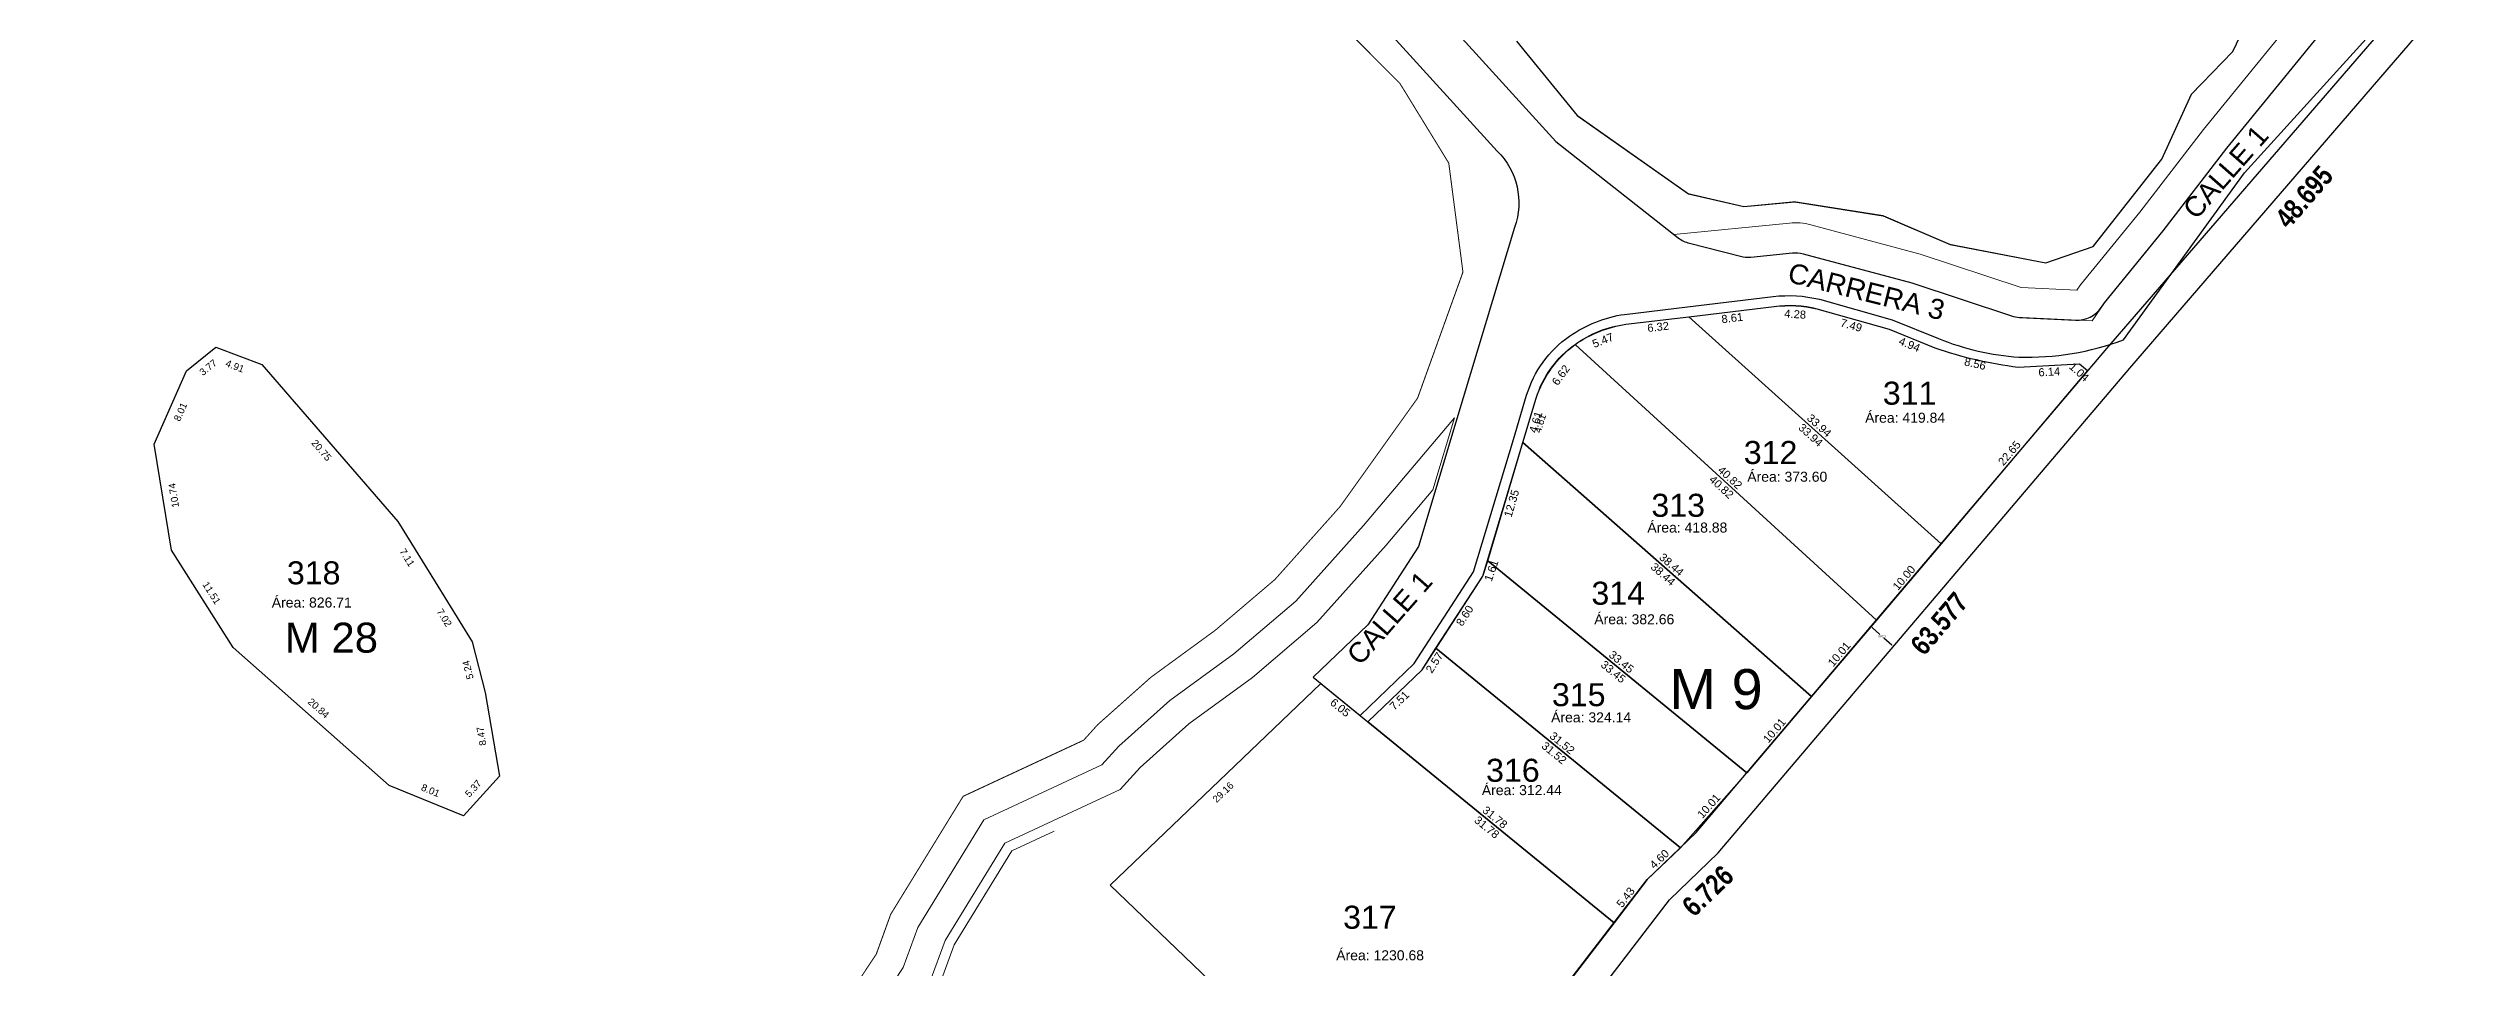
# Model space of a CAD drawing. Header units: metres. Extents: x 859577 to 860336, y 1645916 to 1646650.
# Drawn here: x 859889 to 860128.9, y 1646074.2 to 1646166.1 of the extents above; entities that cross this region are included whole.
import ezdxf
from ezdxf.enums import TextEntityAlignment as Align

# ---------------------------------------------------------------- set-up
doc = ezdxf.new("R2010")
doc.units = ezdxf.units.M
for name, color, linetype in [('_LINDERO', 6, 'Continuous'), ('_SENDERO', 5, 'Continuous'), ('A-CALZADA', 252, 'Continuous'), ('A-MZ_6', 2, 'Continuous'), ('A-NUMERO LOTE', 251, 'Continuous'), ('A-SENDEROS', 97, 'Continuous'), ('A-ZONA VERDE', 103, 'Continuous'), ('AA_DIMENSIONS', 7, 'Continuous'), ('C-PROP', 7, 'Continuous'), ('C-PROP-LINE', 230, 'Continuous'), ('C-PROP-LINE-TEXT', 7, 'Continuous'), ('CVL_CUADCON_TIT', 7, 'Continuous'), ('GUEVARA_TEXTOS', 4, 'Continuous')]:
    doc.layers.add(name, color=color, linetype=linetype)
doc.layers.add('A-VIA', color=30, linetype='Continuous', lineweight=30)
doc.styles.add('ARIAL', font='arial.ttf')
doc.styles.add('Narrow-Negrita', font='ARIALNB.TTF')
doc.styles.get("Standard").update_dxf_attribs({"font": 'arial.ttf'})
doc.dimstyles.get("Standard").update_dxf_attribs({"dimtxt": 0.18, "dimasz": 0.18, "dimexe": 0.18, "dimexo": 0.0625, "dimgap": 0.09, "dimtad": 0, "dimtih": 1, "dimtoh": 1, "dimdec": 4, "dimzin": 0, "dimdsep": 46, "dimtxsty": 'Standard', "dimcen": 0.09, "dimadec": 0, "dimazin": 0, "dimtfac": 1, "dimtdec": 4, "dimtofl": 0, "dimtmove": 0, "dimatfit": 3, "dimfxl": 1, "dimtolj": 1, "dimtzin": 0, "dimarcsym": 0})

# ---------------------------------------------------------------- blocks, each defined once
blk = doc.blocks.new('*D11')
at = {"layer": 'AA_DIMENSIONS', "color": 0, "lineweight": -2, "transparency": 16777216}
for p, q in [((860071.72, 1646108.9), (860071.08, 1646108.21)), ((860071.34, 1646108.22), (860072.11, 1646107.52)), ((860073.29, 1646106.44), (860072.51, 1646107.15)), ((860073.93, 1646106.88), (860073.3, 1646106.19))]:
    blk.add_line(p, q, dxfattribs=at)
at = {"layer": 'AA_DIMENSIONS', "color": 0, "transparency": 16777216}
for points in [[(860071.36, 1646108.25), (860071.32, 1646108.2), (860071.21, 1646108.35)], [(860073.31, 1646106.46), (860073.27, 1646106.42), (860073.42, 1646106.32)]]:
    blk.add_solid(points, dxfattribs=at)
at = {"layer": 'Defpoints', "color": 0, "transparency": 16777216}
for p in [(860071.76, 1646108.95), (860073.97, 1646106.92), (860073.42, 1646106.32)]:
    blk.add_point(p, dxfattribs=at)
at = {"layer": 'AA_DIMENSIONS', "color": 0, "transparency": 16777216, "insert": (860072.31, 1646107.33), "char_height": 0.18, "attachment_point": 5}
blk.add_mtext('\\A1;3.0020', dxfattribs=at)

msp = doc.modelspace()

# ---------------------------------------------------------------- linework, layer by layer
at = {"layer": '_LINDERO', "color": 7, "flags": 128}
for points in [[(859905.49351, 1645953.75313), (859905.96475, 1645953.28564), (859926.33733, 1645934.11429), (859984.14108, 1646002.69257), (860007.9917, 1646031.90118), (860019.38209, 1646044.66999), (860048.84012, 1646083.00983), (860053.73519, 1646087.72899), (860094.80219, 1646136.08319), (860126.61658, 1646172.93886)], [(859867.95, 1645985.069), (859894.074, 1645960.856), (859903.88, 1645951.128), (859926.589, 1645929.758), (859986.45, 1646000.777), (860010.274, 1646029.953), (860021.694, 1646042.755), (860051.083, 1646081.005), (860055.925, 1646085.673), (860097.081, 1646134.132), (860128.9, 1646170.993)]]:
    msp.add_lwpolyline(points, dxfattribs=at)
at = {"layer": 'A-CALZADA'}
for points in [[(860023.00092, 1646175.17554), (860039.7204, 1646156.78685), (860051.9328, 1646147.16345, 0.105149979), (860053.05227, 1646146.6118), (860058.16959, 1646145.31428)], [(860023.00092, 1646175.17554), (860039.7204, 1646156.78685), (860051.9328, 1646147.16345, 0.105149979), (860053.05227, 1646146.6118), (860058.16959, 1646145.31428)], [(860023.00092, 1646175.17554), (860039.7204, 1646156.78685), (860051.9328, 1646147.16345, 0.105149979), (860053.05227, 1646146.6118), (860058.16959, 1646145.31428)], [(860019.361, 1646171.74642), (860033.84116, 1646155.82062, -0.293510325), (860035.56997, 1646148.19218), (860029.71147, 1646128.73229), (860025.97351, 1646116.31606), (860020.89937, 1646108.46596), (860015.43536, 1646103.24673), (860020.15133, 1646099.40116), (860025.55473, 1646104.61537), (860031.47382, 1646113.77267), (860035.45676, 1646127.00264), (860036.78638, 1646131.41917, -0.169095303), (860041.06126, 1646137.31385, -0.115630733), (860046.58183, 1646139.50663), (860052.8741, 1646140.26047), (860061.41902, 1646141.28419, -0.089258915), (860066.06031, 1646141.01093), (860073.34445, 1646138.96672), (860077.97023, 1646137.08333, 0.080068032), (860086.00285, 1646135.22912, 0.096559339), (860096.45424, 1646136.9614), (860108.53831, 1646153.65028), (860126.65515, 1646173.60405, 0.080523021)], [(860058.16959, 1646145.31428, 0.086695602), (860059.19925, 1646145.23653), (860063.35625, 1646145.64353, -0.090041898), (860064.42446, 1646145.55574), (860075.28382, 1646142.64826), (860085.27015, 1646139.35121, 0.067629137), (860086.06439, 1646139.20353), (860091.65836, 1646138.93042, 0.257913832), (860094.26372, 1646140.20842), (860094.56561, 1646140.64043), (860100.43272, 1646147.86008), (860106.79559, 1646156.10833), (860118.80348, 1646170.82727)], [(860058.16959, 1646145.31428, 0.086695602), (860059.19925, 1646145.23653), (860063.35625, 1646145.64353, -0.090041898), (860064.42446, 1646145.55574), (860075.28382, 1646142.64826), (860085.27015, 1646139.35121, 0.067629137), (860086.06439, 1646139.20353), (860091.65836, 1646138.93042, 0.257913832), (860094.26372, 1646140.20842), (860094.56561, 1646140.64043), (860100.43272, 1646147.86008), (860106.79559, 1646156.10833), (860118.80348, 1646170.82727)], [(860058.16959, 1646145.31428, 0.086695602), (860059.19925, 1646145.23653), (860063.35625, 1646145.64353, -0.090041898), (860064.42446, 1646145.55574), (860075.28382, 1646142.64826), (860085.27015, 1646139.35121, 0.067629137), (860086.06439, 1646139.20353), (860091.65836, 1646138.93042, 0.257913832), (860094.26372, 1646140.20842), (860094.56561, 1646140.64043), (860100.43272, 1646147.86008), (860106.79559, 1646156.10833), (860118.80348, 1646170.82727)]]:
    msp.add_lwpolyline(points, format="xyb", dxfattribs=at)
at = {"layer": 'A-SENDEROS', "lineweight": 9, "flags": 128}
for points in [[(860126.61658, 1646172.93886), (860094.80219, 1646136.08319), (860053.73519, 1646087.72899), (860048.84012, 1646083.00983), (860019.38209, 1646044.66999), (860007.9917, 1646031.90118), (859984.14108, 1646002.69257), (859926.33733, 1645934.11429), (859905.96475, 1645953.28564), (859905.49351, 1645953.75313), (859902.96043, 1645952.04026), (859926.589, 1645929.758), (859986.45, 1646000.777), (860010.274, 1646029.953), (860021.694, 1646042.755), (860051.083, 1646081.005), (860055.925, 1646085.673), (860097.081, 1646134.132), (860128.9, 1646170.993)], [(860029.58492, 1646129.17385), (860020.46844, 1646118.40234), (860013.72292, 1646110.8567), (860007.51184, 1646105.57364), (860001.1131, 1646100.90255), (859996.0145, 1646096.3645), (859994.31801, 1646094.48355), (859982.53388, 1646088.99981), (859975.92643, 1646078.24353), (859974.46682, 1646074.21393), (859968.71542, 1646065.52866), (859963.49602, 1646055.64396), (859949.11536, 1646044.597), (859938.84578, 1646040.9104), (859923.05279, 1646039.40034), (859910.81493, 1646043.92579), (859898.2042, 1646054.06727), (859888.55972, 1646060.87479)], [(860027.41774, 1646121.96949), (860029.58492, 1646129.17385)], [(860027.41774, 1646121.96949), (860022.73211, 1646116.43322), (860015.82284, 1646108.7044), (860009.37068, 1646103.21629), (860002.99921, 1646098.56509), (859998.132, 1646094.233), (859996.13701, 1646092.02111), (859984.61776, 1646086.66063), (859978.64285, 1646076.93406), (859977.16564, 1646072.85585), (859971.29885, 1646063.99633), (859965.84305, 1646053.66392), (859950.57072, 1646041.932), (859939.50556, 1646037.95981), (859922.65557, 1646036.34868), (859909.31586, 1646041.28159), (859896.39741, 1646051.67054), (859886.77343, 1646058.46358)]]:
    msp.add_lwpolyline(points, dxfattribs=at)
for points in [[(860051.50838, 1646147.49789), (860063.06393, 1646148.62926, -0.090041898), (860065.20035, 1646148.45367), (860076.14274, 1646145.52396), (860086.21069, 1646142.19996), (860091.80465, 1646141.92685), (860092.16885, 1646142.44802), (860098.08058, 1646149.72258), (860104.44519, 1646157.97308), (860116.42956, 1646172.66319)], [(860059.19925, 1646145.23653), (860063.35625, 1646145.64353, -0.090041898), (860064.42446, 1646145.55574), (860075.28382, 1646142.64826), (860085.65724, 1646139.22341), (860093.31414, 1646138.84958), (860094.56561, 1646140.64043), (860100.43272, 1646147.86008), (860106.79559, 1646156.10833), (860118.80348, 1646170.82727)], [(860059.19925, 1646145.23653, -0.086695602), (860058.16959, 1646145.31428), (860053.05227, 1646146.6118, -0.105149979), (860051.9328, 1646147.16345), (860051.50838, 1646147.49789)]]:
    msp.add_lwpolyline(points, format="xyb", dxfattribs=at)
at = {"layer": 'A-VIA'}
for points in [[(860023.00092, 1646175.17554), (860039.7204, 1646156.78685), (860051.9328, 1646147.16345, 0.105149979), (860053.05227, 1646146.6118), (860058.16959, 1646145.31428)], [(860023.00092, 1646175.17554), (860039.7204, 1646156.78685), (860051.9328, 1646147.16345, 0.105149979), (860053.05227, 1646146.6118), (860058.16959, 1646145.31428)], [(860058.16959, 1646145.31428, 0.086695602), (860059.19925, 1646145.23653), (860063.35625, 1646145.64353, -0.090041898), (860064.42446, 1646145.55574), (860075.28382, 1646142.64826), (860085.27015, 1646139.35121, 0.067629137), (860086.06439, 1646139.20353), (860091.65836, 1646138.93042, 0.257913832), (860094.26372, 1646140.20842), (860094.56561, 1646140.64043), (860100.43272, 1646147.86008), (860106.79559, 1646156.10833), (860118.80348, 1646170.82727)], [(860058.16959, 1646145.31428, 0.086695602), (860059.19925, 1646145.23653), (860063.35625, 1646145.64353, -0.090041898), (860064.42446, 1646145.55574), (860075.28382, 1646142.64826), (860085.27015, 1646139.35121, 0.067629137), (860086.06439, 1646139.20353), (860091.65836, 1646138.93042, 0.257913832), (860094.26372, 1646140.20842), (860094.56561, 1646140.64043), (860100.43272, 1646147.86008), (860106.79559, 1646156.10833), (860118.80348, 1646170.82727)], [(860036.41431, 1646126.71437), (860037.74393, 1646131.1309, -0.169095303), (860041.63276, 1646136.49325, -0.115335063), (860046.71528, 1646138.51546), (860052.99306, 1646139.26757), (860061.53797, 1646140.29129, -0.088884631), (860065.80815, 1646140.04306), (860073.01977, 1646138.0192), (860077.59314, 1646136.15715, 0.050484765), (860085.93744, 1646134.23126), (860092.06533, 1646134.57521, 44.884403863)], [(860036.41431, 1646126.71437), (860037.74393, 1646131.1309, -0.169095303), (860041.63276, 1646136.49325, -0.115335063), (860046.71528, 1646138.51546), (860052.99306, 1646139.26757), (860061.53797, 1646140.29129, -0.088884631), (860065.80815, 1646140.04306), (860073.01977, 1646138.0192), (860077.59314, 1646136.15715, 0.050484765), (860085.93744, 1646134.23126), (860092.06533, 1646134.57521, 44.884403863)]]:
    msp.add_lwpolyline(points, format="xyb", dxfattribs=at)
msp.add_lwpolyline([(859905.7431, 1646136.23144), (859910.33627, 1646134.48477), (859923.93066, 1646118.80281), (859927.6672, 1646112.75668), (859931.35955, 1646106.78205), (859932.67882, 1646101.70898), (859934.09162, 1646093.35425), (859930.48483, 1646089.37947), (859923.07592, 1646092.42078), (859907.45664, 1646106.21135), (859901.29836, 1646115.93607), (859899.57945, 1646126.54001), (859902.80583, 1646133.87244)], close=True, dxfattribs=at)
msp.add_lwpolyline([(860020.90191, 1646098.7881), (860026.33062, 1646103.9736), (860032.39053, 1646113.34877), (860036.41431, 1646126.71437)], dxfattribs=at)
at = {"layer": 'A-ZONA VERDE', "color": 5, "const_width": 0.1}
for points in [[(860035.78077, 1646166.79926), (860041.85246, 1646159.38776), (860052.97523, 1646151.55368), (860058.502, 1646150.26817), (860063.58638, 1646150.75576), (860072.42339, 1646149.36772), (860079.13083, 1646146.48897), (860088.68823, 1646144.63838), (860093.44135, 1646146.2846), (860100.28596, 1646155.02969), (860103.24926, 1646161.52181), (860107.38841, 1646165.76605), (860112.1557, 1646175.75605)], [(860015.87659, 1646170.85641), (860024.115, 1646162.587), (860028.9992, 1646154.62473), (860030.41846, 1646143.72841), (860025.881, 1646131.131), (860018.123, 1646120.28), (860011.623, 1646113.009), (860005.653, 1646107.931), (859999.227, 1646103.24), (859993.897, 1646098.496), (859992.499, 1646096.946), (859980.45, 1646091.339), (859973.21, 1646079.553), (859971.768, 1646075.572), (859966.132, 1646067.061), (859961.149, 1646057.624), (859947.66, 1646047.262), (859938.186, 1646043.861), (859923.45, 1646042.452), (859912.314, 1646046.57), (859900.011, 1646056.464), (859890.346, 1646063.286), (859880.027, 1646071.304)]]:
    msp.add_lwpolyline(points, dxfattribs=at)
at = {"layer": 'A-ZONA VERDE'}
msp.add_lwpolyline([(860035.78077, 1646166.79926), (860041.85246, 1646159.38776), (860052.97523, 1646151.55368), (860058.502, 1646150.26817), (860063.58638, 1646150.75576), (860072.42339, 1646149.36772), (860079.13083, 1646146.48897), (860088.68823, 1646144.63838), (860093.44135, 1646146.2846), (860100.28596, 1646155.02969), (860103.24926, 1646161.52181), (860107.38841, 1646165.76605), (860112.1557, 1646175.75605)], dxfattribs=at)
at = {"layer": 'C-PROP-LINE', "color": 2, "lineweight": 30}
for points in [[(860085.93744, 1646134.23126), (860092.06533, 1646134.57521), (860092.84207, 1646133.87916), (860078.23051, 1646116.57093), (860052.99306, 1646139.26757), (860061.53797, 1646140.29129, -0.108186317), (860065.80815, 1646140.04306), (860073.01977, 1646138.0192), (860077.59314, 1646136.15715, 0.050484765)], [(860046.71528, 1646138.51546), (860052.99306, 1646139.26757), (860078.23051, 1646116.57093), (860071.75725, 1646108.94901), (860041.63276, 1646136.49325, -0.128025607)], [(860065.27701, 1646101.31886), (860036.41431, 1646126.71437), (860037.74393, 1646131.1309, -0.15625898), (860041.63276, 1646136.49325), (860071.75725, 1646108.94901)]]:
    msp.add_lwpolyline(points, format="xyb", close=True, dxfattribs=at)
for points in [[(859905.7431, 1646136.23144), (859910.33627, 1646134.48477), (859923.93066, 1646118.80281), (859927.6672, 1646112.75668), (859931.35955, 1646106.78205), (859932.67882, 1646101.70898), (859934.09162, 1646093.35425), (859930.48483, 1646089.37947), (859923.07592, 1646092.42078), (859907.45664, 1646106.21135), (859901.29836, 1646115.93607), (859899.57945, 1646126.54001), (859902.80583, 1646133.87244)], [(860058.79743, 1646093.68951), (860032.9151, 1646114.87451), (860036.41431, 1646126.71437), (860065.27701, 1646101.31886)], [(860052.15291, 1646086.20357), (860027.72358, 1646106.12862), (860032.39053, 1646113.34877), (860032.9151, 1646114.87451), (860058.79743, 1646093.68951)], [(860045.52965, 1646078.70123), (860020.90191, 1646098.7881), (860026.33062, 1646103.9736), (860027.72358, 1646106.12862), (860052.15291, 1646086.20357), (860048.84012, 1646083.00983)], [(860025.82124, 1646053.05058), (859995.1337, 1646082.47168), (860016.21629, 1646102.60978), (860020.90191, 1646098.7881), (860045.52965, 1646078.70123)]]:
    msp.add_lwpolyline(points, close=True, dxfattribs=at)
at = {"layer": 'CVL_CUADCON_TIT', "color": 7, "lineweight": 20, "ltscale": 0.5, "true_color": 0xffffff, "flags": 128}
msp.add_lwpolyline([(860126.61658, 1646172.93886), (860094.80219, 1646136.08319), (860053.73519, 1646087.72899), (860048.84012, 1646083.00983), (860019.38209, 1646044.66999), (860007.9917, 1646031.90118), (859984.14108, 1646002.69257), (859926.33733, 1645934.11429), (859905.96475, 1645953.28564), (859905.49351, 1645953.75313), (859902.96043, 1645952.04026), (859926.589, 1645929.758), (859986.45, 1646000.777), (860010.274, 1646029.953), (860021.694, 1646042.755), (860051.083, 1646081.005), (860055.925, 1646085.673), (860097.081, 1646134.132), (860128.9, 1646170.993)], dxfattribs=at)
at = {"layer": 'CVL_CUADCON_TIT', "color": 7, "lineweight": 13, "true_color": 0xffffff, "flags": 128}
msp.add_lwpolyline([(860116.42956, 1646172.66319), (860104.44519, 1646157.97308), (860098.08058, 1646149.72258), (860092.16885, 1646142.44802), (860091.80465, 1646141.92685), (860086.21069, 1646142.19996), (860076.14274, 1646145.52396), (860065.20035, 1646148.45367, 0.090041898), (860063.06393, 1646148.62926), (860051.50838, 1646147.49789), (860051.9328, 1646147.16345, 0.105149979), (860053.05227, 1646146.6118), (860058.16959, 1646145.31428, 0.086695602), (860059.19925, 1646145.23653), (860063.35625, 1646145.64353, -0.090041898), (860064.42446, 1646145.55574), (860075.28382, 1646142.64826), (860085.65724, 1646139.22341), (860093.31414, 1646138.84958), (860094.56561, 1646140.64043), (860100.43272, 1646147.86008), (860106.79559, 1646156.10833), (860118.80348, 1646170.82727)], format="xyb", dxfattribs=at)
at = {"layer": 'CVL_CUADCON_TIT', "color": 7, "lineweight": 5, "true_color": 0xffffff, "flags": 128}
for points in [[(859977.16564, 1646072.85585), (859978.64285, 1646076.93406), (859984.61776, 1646086.66063), (859996.13701, 1646092.02111), (859998.132, 1646094.233), (860002.99921, 1646098.56509), (860009.37068, 1646103.21629), (860015.82284, 1646108.7044), (860022.73211, 1646116.43322), (860027.41774, 1646121.96949), (860029.58492, 1646129.17385), (860020.46844, 1646118.40234), (860013.72292, 1646110.8567), (860007.51184, 1646105.57364), (860001.1131, 1646100.90255), (859996.0145, 1646096.3645), (859994.31801, 1646094.48355), (859982.53388, 1646088.99981), (859975.92643, 1646078.24353), (859974.46682, 1646074.21393), (859968.71542, 1646065.52866)], [(859886.17801, 1646057.65984), (859895.79514, 1646050.87162), (859908.81618, 1646040.40019), (859922.52317, 1646035.33145), (859939.72549, 1646036.97627), (859951.05584, 1646041.04367), (859966.62539, 1646053.00391), (859972.15999, 1646063.48555), (859978.06525, 1646072.40316), (859979.54833, 1646076.49757), (859985.31239, 1646085.8809), (859989.5633, 1646087.85906)]]:
    msp.add_lwpolyline(points, dxfattribs=at)

# ---------------------------------------------------------------- texts
at = {"color": 252, "true_color": 0x939598, "style": 'ARIAL'}
for s, p in [('Área: 419.84', (860070.62649, 1646128.67414)), ('Área: 373.60', (860058.84386, 1646122.77836)), ('Área: 418.88', (860048.85247, 1646117.69955)), ('Área: 382.66', (860043.5481, 1646108.53199)), ('Área: 324.14', (860039.23256, 1646098.72769)), ('Área: 312.44', (860032.30621, 1646091.45615))]:
    msp.add_text(s, height=1, dxfattribs=at).set_placement(p)
at = {"layer": '_SENDERO', "color": 7, "style": 'Narrow-Negrita'}
for s, rotation, p in [('48.695', 49.1987189, (860114.50446, 1646151.25562)), ('48.695', 49.1987189, (860114.50446, 1646151.25562)), ('63.577', 49.6589128, (860078.02741, 1646108.60783)), ('63.577', 49.6589128, (860078.02741, 1646108.60783)), ('6.726', 43.951803, (860054.89211, 1646081.89915)), ('6.726', 43.951803, (860054.89211, 1646081.89915))]:
    msp.add_text(s, height=2, rotation=rotation, dxfattribs=at).set_placement(p, align=Align.MIDDLE)
at = {"layer": 'A-MZ_6', "color": 6, "attachment_point": 1, "style": 'ARIAL'}
for s, heights, insert, char_height in [('M 28', [-3.06344], (859912.6354, 1646108.69646), 3), ('M 9', [-4.08458], (860051.06676, 1646104.0488), 4)]:
    msp.add_mtext_dynamic_manual_height_columns(s, width=20.3715264, gutter_width=1, heights=heights, dxfattribs=dict(at, insert=insert, char_height=char_height))
at = {"layer": 'A-NUMERO LOTE', "color": 251, "true_color": 0x636466, "style": 'ARIAL'}
for s, p in [(' 311', (860071.50129, 1646130.47855)), (' 312', (860057.60221, 1646124.54924)), (' 313', (860048.36375, 1646119.2727)), (' 314', (860042.36955, 1646110.48662)), (' 315', (860038.4207, 1646100.34504)), (' 316', (860031.83749, 1646092.78926)), (' 317', (860017.54359, 1646078.10284))]:
    msp.add_text(s, height=2.3, dxfattribs=at).set_placement(p)
at = {"layer": 'A-VIA', "char_height": 2, "attachment_point": 1, "style": 'ARIAL'}
for s, heights, insert, rotation in [('CALLE 1', [-2.06821], (860102.2258, 1646150.19185), 48.7365879), ('CARRERA 3', [-2.06958], (860063.24589, 1646144.71547), 345.9542767), ('CALLE 1', [-2.06821], (860018.63436, 1646105.62599), 48.7365879)]:
    msp.add_mtext_dynamic_manual_height_columns(s, width=16.4729904, gutter_width=1, heights=heights, dxfattribs=dict(at, insert=insert, rotation=rotation))
at = {"layer": 'C-PROP', "color": 252, "true_color": 0x939598, "style": 'ARIAL'}
for s, height, p in [(' 318', 2.3, (859911.94654, 1646112.52366)), ('Área: 826.71', 1, (859911.32731, 1646110.20606)), ('Área: 1230.68', 1, (860017.74846, 1646074.95175))]:
    msp.add_text(s, height=height, dxfattribs=at).set_placement(p)
at = {"layer": 'C-PROP-LINE-TEXT', "color": 252, "linetype": 'Continuous', "lineweight": 0, "true_color": 0x939598, "char_height": 0.7}
for s, insert, attachment_point, rotation in [('3.77', (859904.7441, 1646134.46718), 2, 38.7689166), ('4.91', (859907.77311, 1646134.65708), 2, 339.1794684), ('8.01', (859901.87912, 1646129.90416), 2, 66.2497696), ('4.61', (860037.79728, 1646128.70643), 2, 73.2453294), ('20.75', (859916.56676, 1646126.15252), 2, 310.9213646), ('10.74', (859901.17924, 1646121.35805), 2, 99.2076276), ('7.11', (859925.16093, 1646115.38546), 2, 301.7162949), ('11.51', (859905.01114, 1646111.47497), 8, 302.34445), ('7.02', (859928.87538, 1646109.37508), 2, 301.7162949), ('5.24', (859931.29333, 1646104.05676), 8, 104.5770353), ('20.84', (859915.76267, 1646099.87829), 8, 318.5580811), ('8.47', (859932.64572, 1646097.40656), 8, 99.5980412), ('8.01', (859927.06518, 1646091.59394), 8, 337.6821475), ('5.37', (859931.73281, 1646091.87085), 8, 47.7787517), ('29.16', (860006.19304, 1646091.99839), 2, 43.6874108)]:
    msp.add_mtext(s, dxfattribs=dict(at, insert=insert, attachment_point=attachment_point, rotation=rotation))
at = {"layer": 'GUEVARA_TEXTOS', "color": 251, "true_color": 0x636466}
for s, rotation, p in [('6.32', 6.8317581, (860049.9303, 1646138.25606)), ('8.61', 6.8317581, (860057.34165, 1646139.14398)), ('4.28', 356.6730264, (860063.63592, 1646139.52826)), ('7.49', 344.3238178, (860069.24103, 1646138.41494)), ('5.47', 21.6964101, (860044.41062, 1646136.9097)), ('4.94', 337.8462668, (860075.06511, 1646136.49542)), ('6.62', 54.0500125, (860040.20644, 1646133.43634)), ('8.56', 347.0035621, (860081.62136, 1646134.5706)), ('6.14', 3.2124982, (860089.03725, 1646133.76424)), ('1.04', 318.1358829, (860092.02659, 1646133.75056)), ('4.61', 73.2453294, (860037.69195, 1646128.73814)), ('33.94', 318.0341994, (860065.18383, 1646127.44338)), ('33.94', 318.0341994, (860066.03975, 1646128.39512)), ('22.65', 49.8290431, (860085.04725, 1646125.63789)), ('40.82', 317.5618535, (860057.12687, 1646123.19345)), ('12.35', 73.5352402, (860035.27846, 1646120.61305)), ('40.82', 317.5618534, (860056.26314, 1646122.2488)), ('1.61', 71.026311, (860033.25805, 1646113.90355)), ('38.44', 318.656328, (860050.42289, 1646113.53613)), ('38.44', 318.656328, (860051.26842, 1646114.4971)), ('10.00', 49.6589128, (860074.50607, 1646113.17426)), ('8.60', 57.122214, (860030.59455, 1646109.39127)), ('10.01', 49.6589128, (860068.02932, 1646105.54823)), ('2.57', 57.122214, (860027.56459, 1646104.70369)), ('33.45', 320.6992574, (860045.4509, 1646103.78676)), ('33.45', 320.6992574, (860046.26164, 1646104.77726)), ('6.05', 320.7986309, (860018.15459, 1646100.20299)), ('7.51', 43.6874108, (860024.05833, 1646100.91805)), ('31.52', 320.7986309, (860040.34275, 1646096.66205)), ('10.01', 49.6589128, (860061.54941, 1646097.91848)), ('31.52', 320.7986309, (860039.53373, 1646095.67014)), ('31.78', 320.7986309, (860033.62029, 1646089.24062)), ('10.01', 48.4077359, (860054.99652, 1646090.37139)), ('31.78', 320.7986309, (860032.81127, 1646088.24871)), ('4.60', 43.951803, (860050.05232, 1646085.06745)), ('5.43', 52.4634908, (860046.67739, 1646081.24546))]:
    msp.add_text(s, height=0.8, rotation=rotation, dxfattribs=at).set_placement(p, align=Align.MIDDLE_CENTER)

# ---------------------------------------------------------------- dimensions: what is measured, and where the dimension line sits
at = {"layer": 'AA_DIMENSIONS'}
dim = msp.add_aligned_dim(p1=(860071.75725, 1646108.94901), p2=(860073.97275, 1646106.92327), distance=-0.81695, dimstyle='Standard', dxfattribs=at)
dim.commit()
dim.dimension.update_dxf_attribs({"geometry": '*D11', "text_midpoint": (860072.31373, 1646107.33323)})

doc.saveas('drawing.dxf')
